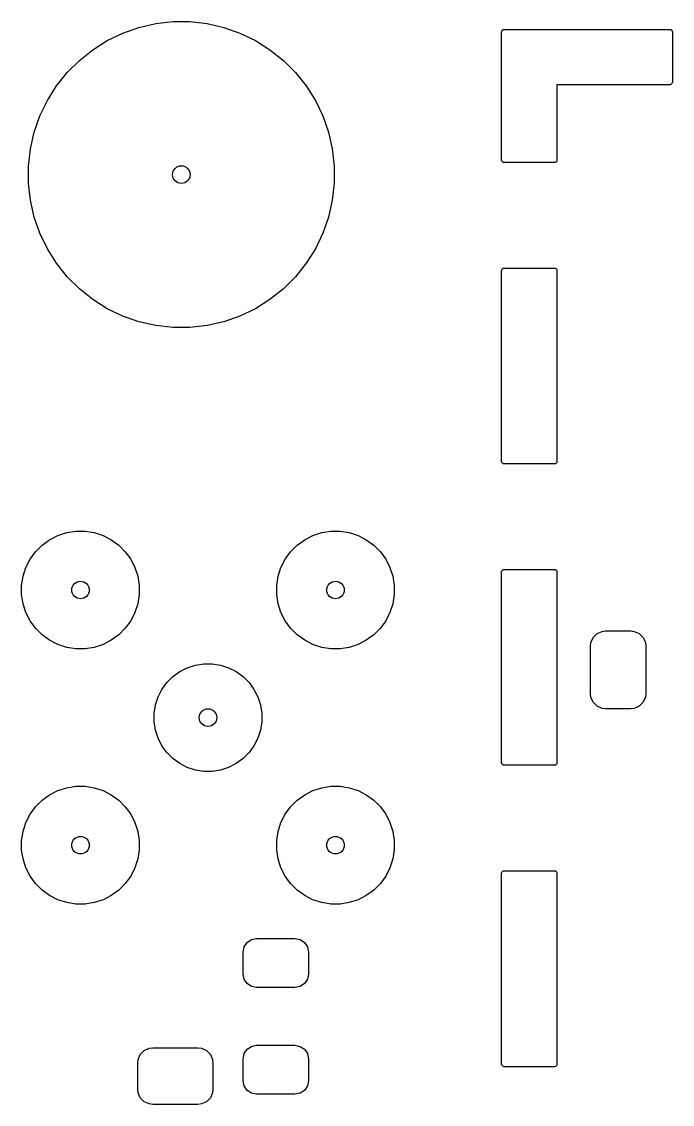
# Model space of a CAD drawing. Header units: inches. Extents: x 0.27 to 2.92, y 0.26 to 1.72.
# Drawn here: x 0.275 to 0.785, y 0.871 to 1.72 of the extents above; entities that cross this region are included whole.
import ezdxf

# ---------------------------------------------------------------- set-up
doc = ezdxf.new("R2010")
doc.units = ezdxf.units.IN
doc.header["$MEASUREMENT"] = 0
doc.layers.add('BLACK', color=250, linetype='CONTINUOUS')

msp = doc.modelspace()

# ---------------------------------------------------------------- linework, layer by layer
at = {"layer": 'BLACK', "linetype": 'CONTINUOUS'}
for p, q in [((0.35405, 1.71094), (0.36676, 1.71539)), ((0.36676, 1.71539), (0.37989, 1.71838)), ((0.37989, 1.71838), (0.39327, 1.71989)), ((0.39327, 1.71989), (0.40673, 1.71989)), ((0.40673, 1.71989), (0.42011, 1.71838)), ((0.42011, 1.71838), (0.43324, 1.71539)), ((0.43324, 1.71539), (0.44595, 1.71094)), ((0.34192, 1.7051), (0.35405, 1.71094)), ((0.44595, 1.71094), (0.45808, 1.7051)), ((0.65118, 1.71181), (0.65133, 1.71256)), ((0.65118, 1.67244), (0.65118, 1.71181)), ((0.65133, 1.71256), (0.65176, 1.7132)), ((0.65176, 1.7132), (0.6524, 1.71363)), ((0.6524, 1.71363), (0.65315, 1.71378)), ((0.65315, 1.71378), (0.69252, 1.71378)), ((0.69252, 1.71378), (0.78307, 1.71378)), ((0.78307, 1.71378), (0.78382, 1.71363)), ((0.78382, 1.71363), (0.78446, 1.7132)), ((0.78446, 1.7132), (0.78489, 1.71256)), ((0.78489, 1.71256), (0.78504, 1.71181)), ((0.78504, 1.71181), (0.78504, 1.67244)), ((0.31999, 1.68954), (0.33051, 1.69793)), ((0.33051, 1.69793), (0.34192, 1.7051)), ((0.45808, 1.7051), (0.46949, 1.69793)), ((0.46949, 1.69793), (0.48001, 1.68954)), ((0.31046, 1.68001), (0.31999, 1.68954)), ((0.48001, 1.68954), (0.48954, 1.68001)), ((0.30207, 1.66949), (0.31046, 1.68001)), ((0.48954, 1.68001), (0.49793, 1.66949)), ((0.65118, 1.61142), (0.65118, 1.67244)), ((0.78504, 1.67244), (0.78489, 1.67169)), ((0.2949, 1.65808), (0.30207, 1.66949)), ((0.49793, 1.66949), (0.5051, 1.65808)), ((0.78307, 1.67047), (0.69449, 1.67047)), ((0.69449, 1.67047), (0.69449, 1.61142)), ((0.78382, 1.67062), (0.78307, 1.67047)), ((0.78446, 1.67105), (0.78382, 1.67062)), ((0.78489, 1.67169), (0.78446, 1.67105)), ((0.28906, 1.64595), (0.2949, 1.65808)), ((0.5051, 1.65808), (0.51094, 1.64595)), ((0.28461, 1.63324), (0.28906, 1.64595)), ((0.51094, 1.64595), (0.51539, 1.63324)), ((0.28162, 1.62011), (0.28461, 1.63324)), ((0.51539, 1.63324), (0.51838, 1.62011)), ((0.28011, 1.60673), (0.28162, 1.62011)), ((0.51838, 1.62011), (0.51989, 1.60673)), ((0.28011, 1.59327), (0.28011, 1.60673)), ((0.51989, 1.60673), (0.51989, 1.59327)), ((0.65133, 1.61066), (0.65118, 1.61142)), ((0.65176, 1.61003), (0.65133, 1.61066)), ((0.6524, 1.6096), (0.65176, 1.61003)), ((0.65315, 1.60945), (0.6524, 1.6096)), ((0.69252, 1.60945), (0.65315, 1.60945)), ((0.69327, 1.6096), (0.69252, 1.60945)), ((0.69391, 1.61003), (0.69327, 1.6096)), ((0.69434, 1.61066), (0.69391, 1.61003)), ((0.69449, 1.61142), (0.69434, 1.61066)), ((0.28162, 1.57989), (0.28011, 1.59327)), ((0.51989, 1.59327), (0.51838, 1.57989)), ((0.28461, 1.56676), (0.28162, 1.57989)), ((0.51838, 1.57989), (0.51539, 1.56676)), ((0.28906, 1.55405), (0.28461, 1.56676)), ((0.51539, 1.56676), (0.51094, 1.55405)), ((0.2949, 1.54192), (0.28906, 1.55405)), ((0.51094, 1.55405), (0.5051, 1.54192)), ((0.30207, 1.53051), (0.2949, 1.54192)), ((0.5051, 1.54192), (0.49793, 1.53051)), ((0.31046, 1.51999), (0.30207, 1.53051)), ((0.49793, 1.53051), (0.48954, 1.51999)), ((0.31999, 1.51046), (0.31046, 1.51999)), ((0.48954, 1.51999), (0.48001, 1.51046)), ((0.65118, 1.5248), (0.65133, 1.52556)), ((0.65118, 1.3752), (0.65118, 1.5248)), ((0.65133, 1.52556), (0.65176, 1.5262)), ((0.65176, 1.5262), (0.6524, 1.52662)), ((0.6524, 1.52662), (0.65315, 1.52677)), ((0.65315, 1.52677), (0.69252, 1.52677)), ((0.69252, 1.52677), (0.69327, 1.52662)), ((0.69327, 1.52662), (0.69391, 1.5262)), ((0.69391, 1.5262), (0.69434, 1.52556)), ((0.69434, 1.52556), (0.69449, 1.5248)), ((0.69449, 1.5248), (0.69449, 1.3752)), ((0.33051, 1.50207), (0.31999, 1.51046)), ((0.48001, 1.51046), (0.46949, 1.50207)), ((0.34192, 1.4949), (0.33051, 1.50207)), ((0.35405, 1.48906), (0.34192, 1.4949)), ((0.45808, 1.4949), (0.44595, 1.48906)), ((0.46949, 1.50207), (0.45808, 1.4949)), ((0.36676, 1.48461), (0.35405, 1.48906)), ((0.44595, 1.48906), (0.43324, 1.48461)), ((0.37989, 1.48162), (0.36676, 1.48461)), ((0.39327, 1.48011), (0.37989, 1.48162)), ((0.40673, 1.48011), (0.39327, 1.48011)), ((0.42011, 1.48162), (0.40673, 1.48011)), ((0.43324, 1.48461), (0.42011, 1.48162)), ((0.65133, 1.37444), (0.65118, 1.3752)), ((0.69449, 1.3752), (0.69434, 1.37444)), ((0.65176, 1.3738), (0.65133, 1.37444)), ((0.6524, 1.37338), (0.65176, 1.3738)), ((0.65315, 1.37323), (0.6524, 1.37338)), ((0.69252, 1.37323), (0.65315, 1.37323)), ((0.69327, 1.37338), (0.69252, 1.37323)), ((0.69391, 1.3738), (0.69327, 1.37338)), ((0.69434, 1.37444), (0.69391, 1.3738)), ((0.2967, 1.31385), (0.30316, 1.31715)), ((0.30316, 1.31715), (0.31007, 1.31939)), ((0.31007, 1.31939), (0.31724, 1.32053)), ((0.31724, 1.32053), (0.3245, 1.32053)), ((0.3245, 1.32053), (0.33167, 1.31939)), ((0.33167, 1.31939), (0.33857, 1.31715)), ((0.33857, 1.31715), (0.34504, 1.31385)), ((0.4967, 1.31385), (0.50316, 1.31715)), ((0.50316, 1.31715), (0.51007, 1.31939)), ((0.51007, 1.31939), (0.51724, 1.32053)), ((0.51724, 1.32053), (0.5245, 1.32053)), ((0.5245, 1.32053), (0.53167, 1.31939)), ((0.53167, 1.31939), (0.53857, 1.31715)), ((0.53857, 1.31715), (0.54504, 1.31385)), ((0.28569, 1.30445), (0.29082, 1.30959)), ((0.29082, 1.30959), (0.2967, 1.31385)), ((0.34504, 1.31385), (0.35091, 1.30959)), ((0.35091, 1.30959), (0.35604, 1.30445)), ((0.48569, 1.30445), (0.49082, 1.30959)), ((0.49082, 1.30959), (0.4967, 1.31385)), ((0.54504, 1.31385), (0.55091, 1.30959)), ((0.55091, 1.30959), (0.55604, 1.30445)), ((0.27813, 1.29211), (0.28142, 1.29858)), ((0.28142, 1.29858), (0.28569, 1.30445)), ((0.35604, 1.30445), (0.36031, 1.29858)), ((0.36031, 1.29858), (0.3636, 1.29211)), ((0.47813, 1.29211), (0.48142, 1.29858)), ((0.48142, 1.29858), (0.48569, 1.30445)), ((0.55604, 1.30445), (0.56031, 1.29858)), ((0.56031, 1.29858), (0.5636, 1.29211)), ((0.27588, 1.28521), (0.27813, 1.29211)), ((0.3636, 1.29211), (0.36585, 1.28521)), ((0.47588, 1.28521), (0.47813, 1.29211)), ((0.5636, 1.29211), (0.56585, 1.28521)), ((0.65133, 1.28934), (0.65176, 1.28997)), ((0.65176, 1.28997), (0.6524, 1.2904)), ((0.6524, 1.2904), (0.65315, 1.29055)), ((0.65315, 1.29055), (0.69252, 1.29055)), ((0.69252, 1.29055), (0.69327, 1.2904)), ((0.69327, 1.2904), (0.69391, 1.28997)), ((0.69391, 1.28997), (0.69434, 1.28934)), ((0.27475, 1.27804), (0.27588, 1.28521)), ((0.36585, 1.28521), (0.36698, 1.27804)), ((0.47475, 1.27804), (0.47588, 1.28521)), ((0.56585, 1.28521), (0.56698, 1.27804)), ((0.65118, 1.28858), (0.65133, 1.28934)), ((0.65118, 1.13898), (0.65118, 1.28858)), ((0.69434, 1.28934), (0.69449, 1.28858)), ((0.69449, 1.28858), (0.69449, 1.13898)), ((0.27475, 1.27078), (0.27475, 1.27804)), ((0.36698, 1.27804), (0.36698, 1.27078)), ((0.47475, 1.27078), (0.47475, 1.27804)), ((0.56698, 1.27804), (0.56698, 1.27078)), ((0.27588, 1.26361), (0.27475, 1.27078)), ((0.36698, 1.27078), (0.36585, 1.26361)), ((0.47588, 1.26361), (0.47475, 1.27078)), ((0.56698, 1.27078), (0.56585, 1.26361)), ((0.27813, 1.25671), (0.27588, 1.26361)), ((0.28142, 1.25024), (0.27813, 1.25671)), ((0.3636, 1.25671), (0.36031, 1.25024)), ((0.36585, 1.26361), (0.3636, 1.25671)), ((0.47813, 1.25671), (0.47588, 1.26361)), ((0.48142, 1.25024), (0.47813, 1.25671)), ((0.5636, 1.25671), (0.56031, 1.25024)), ((0.56585, 1.26361), (0.5636, 1.25671)), ((0.28569, 1.24437), (0.28142, 1.25024)), ((0.36031, 1.25024), (0.35604, 1.24437)), ((0.48569, 1.24437), (0.48142, 1.25024)), ((0.56031, 1.25024), (0.55604, 1.24437)), ((0.29082, 1.23923), (0.28569, 1.24437)), ((0.2967, 1.23497), (0.29082, 1.23923)), ((0.35091, 1.23923), (0.34504, 1.23497)), ((0.35604, 1.24437), (0.35091, 1.23923)), ((0.49082, 1.23923), (0.48569, 1.24437)), ((0.4967, 1.23497), (0.49082, 1.23923)), ((0.55091, 1.23923), (0.54504, 1.23497)), ((0.55604, 1.24437), (0.55091, 1.23923)), ((0.72293, 1.23719), (0.726, 1.24026)), ((0.726, 1.24026), (0.72997, 1.24201)), ((0.72997, 1.24201), (0.73268, 1.24232)), ((0.73268, 1.24232), (0.75236, 1.24232)), ((0.75236, 1.24232), (0.75507, 1.24201)), ((0.75507, 1.24201), (0.75904, 1.24026)), ((0.75904, 1.24026), (0.76211, 1.23719)), ((0.30316, 1.23167), (0.2967, 1.23497)), ((0.31007, 1.22943), (0.30316, 1.23167)), ((0.33857, 1.23167), (0.33167, 1.22943)), ((0.34504, 1.23497), (0.33857, 1.23167)), ((0.50316, 1.23167), (0.4967, 1.23497)), ((0.51007, 1.22943), (0.50316, 1.23167)), ((0.53857, 1.23167), (0.53167, 1.22943)), ((0.54504, 1.23497), (0.53857, 1.23167)), ((0.72087, 1.23051), (0.72118, 1.23322)), ((0.72118, 1.23322), (0.72293, 1.23719)), ((0.76211, 1.23719), (0.76386, 1.23322)), ((0.76386, 1.23322), (0.76417, 1.23051)), ((0.31724, 1.22829), (0.31007, 1.22943)), ((0.3245, 1.22829), (0.31724, 1.22829)), ((0.33167, 1.22943), (0.3245, 1.22829)), ((0.51724, 1.22829), (0.51007, 1.22943)), ((0.5245, 1.22829), (0.51724, 1.22829)), ((0.53167, 1.22943), (0.5245, 1.22829)), ((0.72087, 1.19311), (0.72087, 1.23051)), ((0.76417, 1.23051), (0.76417, 1.19311)), ((0.40467, 1.21351), (0.41099, 1.21556)), ((0.41099, 1.21556), (0.41755, 1.2166)), ((0.41755, 1.2166), (0.42419, 1.2166)), ((0.42419, 1.2166), (0.43075, 1.21556)), ((0.43075, 1.21556), (0.43706, 1.21351)), ((0.38868, 1.2019), (0.39338, 1.20659)), ((0.39338, 1.20659), (0.39875, 1.2105)), ((0.39875, 1.2105), (0.40467, 1.21351)), ((0.43706, 1.21351), (0.44298, 1.2105)), ((0.44298, 1.2105), (0.44835, 1.20659)), ((0.44835, 1.20659), (0.45305, 1.2019)), ((0.38478, 1.19652), (0.38868, 1.2019)), ((0.45305, 1.2019), (0.45695, 1.19652)), ((0.37971, 1.18429), (0.38176, 1.19061)), ((0.38176, 1.19061), (0.38478, 1.19652)), ((0.45695, 1.19652), (0.45997, 1.19061)), ((0.45997, 1.19061), (0.46202, 1.18429)), ((0.72118, 1.19041), (0.72087, 1.19311)), ((0.72293, 1.18644), (0.72118, 1.19041)), ((0.76386, 1.19041), (0.76211, 1.18644)), ((0.76417, 1.19311), (0.76386, 1.19041)), ((0.37867, 1.17773), (0.37971, 1.18429)), ((0.46202, 1.18429), (0.46306, 1.17773)), ((0.726, 1.18337), (0.72293, 1.18644)), ((0.72997, 1.18161), (0.726, 1.18337)), ((0.73268, 1.1813), (0.72997, 1.18161)), ((0.75236, 1.1813), (0.73268, 1.1813)), ((0.75507, 1.18161), (0.75236, 1.1813)), ((0.75904, 1.18337), (0.75507, 1.18161)), ((0.76211, 1.18644), (0.75904, 1.18337)), ((0.37867, 1.17109), (0.37867, 1.17773)), ((0.46306, 1.17773), (0.46306, 1.17109)), ((0.37971, 1.16453), (0.37867, 1.17109)), ((0.38176, 1.15821), (0.37971, 1.16453)), ((0.46202, 1.16453), (0.45997, 1.15821)), ((0.46306, 1.17109), (0.46202, 1.16453)), ((0.38478, 1.1523), (0.38176, 1.15821)), ((0.45997, 1.15821), (0.45695, 1.1523)), ((0.38868, 1.14692), (0.38478, 1.1523)), ((0.39338, 1.14223), (0.38868, 1.14692)), ((0.45305, 1.14692), (0.44835, 1.14223)), ((0.45695, 1.1523), (0.45305, 1.14692)), ((0.39875, 1.13832), (0.39338, 1.14223)), ((0.40467, 1.13531), (0.39875, 1.13832)), ((0.44298, 1.13832), (0.43706, 1.13531)), ((0.44835, 1.14223), (0.44298, 1.13832)), ((0.65133, 1.13822), (0.65118, 1.13898)), ((0.65176, 1.13758), (0.65133, 1.13822)), ((0.6524, 1.13716), (0.65176, 1.13758)), ((0.69391, 1.13758), (0.69327, 1.13716)), ((0.69434, 1.13822), (0.69391, 1.13758)), ((0.69449, 1.13898), (0.69434, 1.13822)), ((0.41099, 1.13326), (0.40467, 1.13531)), ((0.41755, 1.13222), (0.41099, 1.13326)), ((0.42419, 1.13222), (0.41755, 1.13222)), ((0.43075, 1.13326), (0.42419, 1.13222)), ((0.43706, 1.13531), (0.43075, 1.13326)), ((0.65315, 1.13701), (0.6524, 1.13716)), ((0.69252, 1.13701), (0.65315, 1.13701)), ((0.69327, 1.13716), (0.69252, 1.13701)), ((0.31007, 1.11939), (0.31724, 1.12053)), ((0.31724, 1.12053), (0.3245, 1.12053)), ((0.3245, 1.12053), (0.33167, 1.11939)), ((0.51007, 1.11939), (0.51724, 1.12053)), ((0.51724, 1.12053), (0.5245, 1.12053)), ((0.5245, 1.12053), (0.53167, 1.11939)), ((0.29082, 1.10959), (0.2967, 1.11385)), ((0.2967, 1.11385), (0.30316, 1.11715)), ((0.30316, 1.11715), (0.31007, 1.11939)), ((0.33167, 1.11939), (0.33857, 1.11715)), ((0.33857, 1.11715), (0.34504, 1.11385)), ((0.34504, 1.11385), (0.35091, 1.10959)), ((0.49082, 1.10959), (0.4967, 1.11385)), ((0.4967, 1.11385), (0.50316, 1.11715)), ((0.50316, 1.11715), (0.51007, 1.11939)), ((0.53167, 1.11939), (0.53857, 1.11715)), ((0.53857, 1.11715), (0.54504, 1.11385)), ((0.54504, 1.11385), (0.55091, 1.10959)), ((0.28142, 1.09858), (0.28569, 1.10445)), ((0.28569, 1.10445), (0.29082, 1.10959)), ((0.35091, 1.10959), (0.35604, 1.10445)), ((0.35604, 1.10445), (0.36031, 1.09858)), ((0.48142, 1.09858), (0.48569, 1.10445)), ((0.48569, 1.10445), (0.49082, 1.10959)), ((0.55091, 1.10959), (0.55604, 1.10445)), ((0.55604, 1.10445), (0.56031, 1.09858)), ((0.27813, 1.09211), (0.28142, 1.09858)), ((0.36031, 1.09858), (0.3636, 1.09211)), ((0.47813, 1.09211), (0.48142, 1.09858)), ((0.56031, 1.09858), (0.5636, 1.09211)), ((0.27588, 1.08521), (0.27813, 1.09211)), ((0.3636, 1.09211), (0.36585, 1.08521)), ((0.47588, 1.08521), (0.47813, 1.09211)), ((0.5636, 1.09211), (0.56585, 1.08521)), ((0.27475, 1.07804), (0.27588, 1.08521)), ((0.27475, 1.07078), (0.27475, 1.07804)), ((0.36585, 1.08521), (0.36698, 1.07804)), ((0.36698, 1.07804), (0.36698, 1.07078)), ((0.47475, 1.07804), (0.47588, 1.08521)), ((0.47475, 1.07078), (0.47475, 1.07804)), ((0.56585, 1.08521), (0.56698, 1.07804)), ((0.56698, 1.07804), (0.56698, 1.07078)), ((0.27588, 1.06361), (0.27475, 1.07078)), ((0.36698, 1.07078), (0.36585, 1.06361)), ((0.47588, 1.06361), (0.47475, 1.07078)), ((0.56698, 1.07078), (0.56585, 1.06361)), ((0.27813, 1.05671), (0.27588, 1.06361)), ((0.36585, 1.06361), (0.3636, 1.05671)), ((0.47813, 1.05671), (0.47588, 1.06361)), ((0.56585, 1.06361), (0.5636, 1.05671)), ((0.28142, 1.05024), (0.27813, 1.05671)), ((0.3636, 1.05671), (0.36031, 1.05024)), ((0.48142, 1.05024), (0.47813, 1.05671)), ((0.5636, 1.05671), (0.56031, 1.05024)), ((0.65118, 1.05236), (0.65133, 1.05312)), ((0.65118, 0.90276), (0.65118, 1.05236)), ((0.65133, 1.05312), (0.65176, 1.05375)), ((0.65176, 1.05375), (0.6524, 1.05418)), ((0.6524, 1.05418), (0.65315, 1.05433)), ((0.65315, 1.05433), (0.69252, 1.05433)), ((0.69252, 1.05433), (0.69327, 1.05418)), ((0.69327, 1.05418), (0.69391, 1.05375)), ((0.69391, 1.05375), (0.69434, 1.05312)), ((0.69434, 1.05312), (0.69449, 1.05236)), ((0.69449, 1.05236), (0.69449, 0.90276)), ((0.28569, 1.04437), (0.28142, 1.05024)), ((0.29082, 1.03923), (0.28569, 1.04437)), ((0.35604, 1.04437), (0.35091, 1.03923)), ((0.36031, 1.05024), (0.35604, 1.04437)), ((0.48569, 1.04437), (0.48142, 1.05024)), ((0.49082, 1.03923), (0.48569, 1.04437)), ((0.55604, 1.04437), (0.55091, 1.03923)), ((0.56031, 1.05024), (0.55604, 1.04437)), ((0.2967, 1.03497), (0.29082, 1.03923)), ((0.35091, 1.03923), (0.34504, 1.03497)), ((0.4967, 1.03497), (0.49082, 1.03923)), ((0.55091, 1.03923), (0.54504, 1.03497)), ((0.30316, 1.03167), (0.2967, 1.03497)), ((0.31007, 1.02943), (0.30316, 1.03167)), ((0.31724, 1.02829), (0.31007, 1.02943)), ((0.3245, 1.02829), (0.31724, 1.02829)), ((0.33167, 1.02943), (0.3245, 1.02829)), ((0.33857, 1.03167), (0.33167, 1.02943)), ((0.34504, 1.03497), (0.33857, 1.03167)), ((0.50316, 1.03167), (0.4967, 1.03497)), ((0.51007, 1.02943), (0.50316, 1.03167)), ((0.51724, 1.02829), (0.51007, 1.02943)), ((0.5245, 1.02829), (0.51724, 1.02829)), ((0.53167, 1.02943), (0.5245, 1.02829)), ((0.53857, 1.03167), (0.53167, 1.02943)), ((0.54504, 1.03497), (0.53857, 1.03167)), ((0.44843, 0.9906), (0.44923, 0.99465)), ((0.44923, 0.99465), (0.45152, 0.99808)), ((0.45152, 0.99808), (0.45496, 1.00038)), ((0.45496, 1.00038), (0.45901, 1.00118)), ((0.45901, 1.00118), (0.48903, 1.00118)), ((0.48903, 1.00118), (0.49307, 1.00038)), ((0.49307, 1.00038), (0.49651, 0.99808)), ((0.49651, 0.99808), (0.4988, 0.99465)), ((0.4988, 0.99465), (0.49961, 0.9906)), ((0.44843, 0.97338), (0.44843, 0.9906)), ((0.49961, 0.9906), (0.49961, 0.97338)), ((0.44923, 0.96933), (0.44843, 0.97338)), ((0.45152, 0.96589), (0.44923, 0.96933)), ((0.4988, 0.96933), (0.49651, 0.96589)), ((0.49961, 0.97338), (0.4988, 0.96933)), ((0.45496, 0.9636), (0.45152, 0.96589)), ((0.45901, 0.9628), (0.45496, 0.9636)), ((0.48903, 0.9628), (0.45901, 0.9628)), ((0.49307, 0.9636), (0.48903, 0.9628)), ((0.49651, 0.96589), (0.49307, 0.9636)), ((0.45152, 0.91442), (0.45496, 0.91671)), ((0.45496, 0.91671), (0.45901, 0.91752)), ((0.45901, 0.91752), (0.48903, 0.91752)), ((0.48903, 0.91752), (0.49307, 0.91671)), ((0.49307, 0.91671), (0.49651, 0.91442)), ((0.36606, 0.90644), (0.36782, 0.91041)), ((0.36782, 0.91041), (0.37088, 0.91348)), ((0.37088, 0.91348), (0.37485, 0.91524)), ((0.37485, 0.91524), (0.37756, 0.91555)), ((0.37756, 0.91555), (0.41299, 0.91555)), ((0.41299, 0.91555), (0.4157, 0.91524)), ((0.4157, 0.91524), (0.41967, 0.91348)), ((0.41967, 0.91348), (0.42274, 0.91041)), ((0.42274, 0.91041), (0.42449, 0.90644)), ((0.44843, 0.90694), (0.44923, 0.91099)), ((0.44923, 0.91099), (0.45152, 0.91442)), ((0.49651, 0.91442), (0.4988, 0.91099)), ((0.4988, 0.91099), (0.49961, 0.90694)), ((0.36575, 0.90374), (0.36606, 0.90644)), ((0.36575, 0.88307), (0.36575, 0.90374)), ((0.42449, 0.90644), (0.4248, 0.90374)), ((0.4248, 0.90374), (0.4248, 0.88307)), ((0.44843, 0.88971), (0.44843, 0.90694)), ((0.49961, 0.90694), (0.49961, 0.88971)), ((0.65133, 0.902), (0.65118, 0.90276)), ((0.65176, 0.90136), (0.65133, 0.902)), ((0.6524, 0.90094), (0.65176, 0.90136)), ((0.65315, 0.90079), (0.6524, 0.90094)), ((0.69252, 0.90079), (0.65315, 0.90079)), ((0.69327, 0.90094), (0.69252, 0.90079)), ((0.69391, 0.90136), (0.69327, 0.90094)), ((0.69434, 0.902), (0.69391, 0.90136)), ((0.69449, 0.90276), (0.69434, 0.902)), ((0.36606, 0.88037), (0.36575, 0.88307)), ((0.4248, 0.88307), (0.42449, 0.88037)), ((0.44923, 0.88567), (0.44843, 0.88971)), ((0.45152, 0.88223), (0.44923, 0.88567)), ((0.4988, 0.88567), (0.49651, 0.88223)), ((0.49961, 0.88971), (0.4988, 0.88567)), ((0.36782, 0.8764), (0.36606, 0.88037)), ((0.37088, 0.87333), (0.36782, 0.8764)), ((0.42274, 0.8764), (0.41967, 0.87333)), ((0.42449, 0.88037), (0.42274, 0.8764)), ((0.45496, 0.87994), (0.45152, 0.88223)), ((0.45901, 0.87913), (0.45496, 0.87994)), ((0.48903, 0.87913), (0.45901, 0.87913)), ((0.49307, 0.87994), (0.48903, 0.87913)), ((0.49651, 0.88223), (0.49307, 0.87994)), ((0.37485, 0.87157), (0.37088, 0.87333)), ((0.37756, 0.87126), (0.37485, 0.87157)), ((0.41299, 0.87126), (0.37756, 0.87126)), ((0.4157, 0.87157), (0.41299, 0.87126)), ((0.41967, 0.87333), (0.4157, 0.87157))]:
    msp.add_line(p, q, dxfattribs=at)
at = {"layer": 'BLACK'}
for centre in [(0.4, 1.6), (0.32087, 1.27441), (0.52087, 1.27441), (0.42087, 1.17441), (0.32087, 1.07441), (0.52087, 1.07441)]:
    msp.add_circle(centre, 0.00689, dxfattribs=at)
at = {"layer": 'WHITE'}
for centre in [(0.4, 1.6), (0.32087, 1.27441), (0.52087, 1.27441), (0.42087, 1.17441), (0.32087, 1.07441), (0.52087, 1.07441)]:
    msp.add_circle(centre, 0.00689, dxfattribs=at)

doc.saveas('drawing.dxf')
